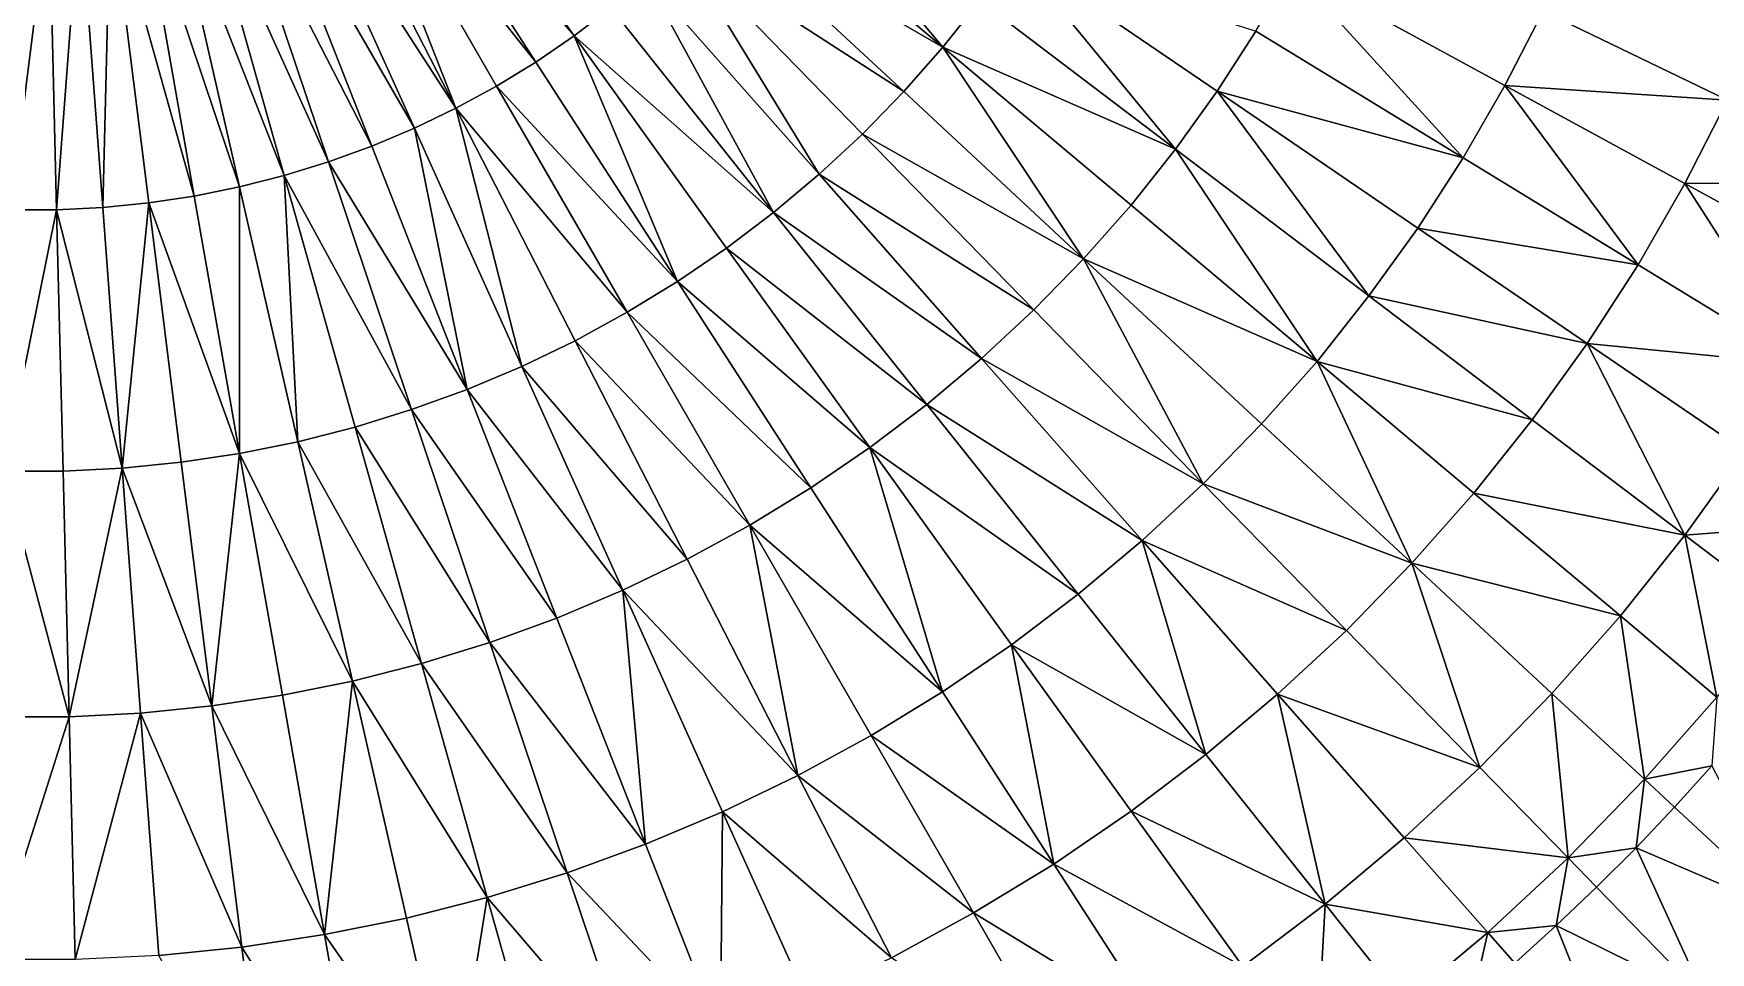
# Model space of a CAD drawing. Header units: millimetres. Extents: x -3750 to 5350, y -3750 to 3750.
# Drawn here: x 0 to 1236, y -1229 to -552 of the extents above; entities that cross this region are included whole.
import ezdxf

# ---------------------------------------------------------------- set-up
doc = ezdxf.new("R2010")
doc.units = ezdxf.units.MM
doc.header["$MEASUREMENT"] = 0
doc.layers.add('MESH_3D', color=2, linetype='CONTINUOUS')

msp = doc.modelspace()

# ---------------------------------------------------------------- linework, layer by layer
at = {"layer": 'MESH_3D'}
for points in [[(925.3, 3634, 32500), (-2410.5, 2872.7, 32500), (3378.6, -1627.1, 32500)], [(925.3, 3634, 32500), (3634, -925.3, 32500), (3745.3, -186.9, 32500)], [(925.3, 3634, 32500), (3378.6, -1627.1, 32500), (3634, -925.3, 32500)], [(3378.6, -1627.1, 32500), (-2410.5, 2872.7, 32500), (-1955.4, -3199.8, 32500)], [(398.4, -554.1, -1202.5), (247.3, -382.9, -1229.1), (266.1, -370.1, -1229.1)], [(425.5, -533.5, -1202.5), (398.4, -554.1, -1202.5), (266.1, -370.1, -1229.1)], [(370.3, -573.3, -1202.5), (227.9, -394.7, -1229.1), (247.3, -382.9, -1229.1)], [(398.4, -554.1, -1202.5), (370.3, -573.3, -1202.5), (247.3, -382.9, -1229.1)], [(311.3, -607.3, -1202.5), (207.9, -405.6, -1229.1), (227.9, -394.7, -1229.1)], [(341.2, -591, -1202.5), (311.3, -607.3, -1202.5), (227.9, -394.7, -1229.1)], [(370.3, -573.3, -1202.5), (341.2, -591, -1202.5), (227.9, -394.7, -1229.1)], [(311.3, -607.3, -1202.5), (187.5, -415.5, -1229.1), (207.9, -405.6, -1229.1)], [(280.7, -622, -1202.5), (166.5, -424.3, -1229.1), (187.5, -415.5, -1229.1)], [(311.3, -607.3, -1202.5), (280.7, -622, -1202.5), (187.5, -415.5, -1229.1)], [(670.3, -562.4, -1170.9), (522.8, -438.7, -1202.5), (544, -412.1, -1202.5)], [(697.5, -528.3, -1170.9), (670.3, -562.4, -1170.9), (544, -412.1, -1202.5)], [(217.3, -646.9, -1202.5), (123.4, -438.8, -1229.1), (145.2, -432.1, -1229.1)], [(249.3, -635.3, -1202.5), (145.2, -432.1, -1229.1), (166.5, -424.3, -1229.1)], [(249.3, -635.3, -1202.5), (217.3, -646.9, -1202.5), (145.2, -432.1, -1229.1)], [(280.7, -622, -1202.5), (249.3, -635.3, -1202.5), (166.5, -424.3, -1229.1)], [(151.9, -665.3, -1202.5), (79.1, -448.9, -1229.1), (101.4, -444.4, -1229.1)], [(184.8, -656.9, -1202.5), (101.4, -444.4, -1229.1), (123.4, -438.8, -1229.1)], [(184.8, -656.9, -1202.5), (151.9, -665.3, -1202.5), (101.4, -444.4, -1229.1)], [(217.3, -646.9, -1202.5), (184.8, -656.9, -1202.5), (123.4, -438.8, -1229.1)], [(670.3, -562.4, -1170.9), (500.3, -464.2, -1202.5), (522.8, -438.7, -1202.5)], [(-17, -682.2, -1202.5), (-11.4, -455.6, -1229.1), (11.4, -455.6, -1229.1)], [(17, -682.2, -1202.5), (-17, -682.2, -1202.5), (11.4, -455.6, -1229.1)], [(17, -682.2, -1202.5), (11.4, -455.6, -1229.1), (34.1, -454.5, -1229.1)], [(51, -680.5, -1202.5), (17, -682.2, -1202.5), (34.1, -454.5, -1229.1)], [(51, -680.5, -1202.5), (34.1, -454.5, -1229.1), (56.7, -452.2, -1229.1)], [(84.9, -677.1, -1202.5), (51, -680.5, -1202.5), (56.7, -452.2, -1229.1)], [(118.5, -672.1, -1202.5), (56.7, -452.2, -1229.1), (79.1, -448.9, -1229.1)], [(118.5, -672.1, -1202.5), (84.9, -677.1, -1202.5), (56.7, -452.2, -1229.1)], [(151.9, -665.3, -1202.5), (118.5, -672.1, -1202.5), (79.1, -448.9, -1229.1)], [(641.4, -595.1, -1170.9), (476.5, -488.5, -1202.5), (500.3, -464.2, -1202.5)], [(670.3, -562.4, -1170.9), (641.4, -595.1, -1170.9), (500.3, -464.2, -1202.5)], [(579, -656, -1170.9), (451.6, -511.7, -1202.5), (476.5, -488.5, -1202.5)], [(610.9, -626.4, -1170.9), (579, -656, -1170.9), (476.5, -488.5, -1202.5)], [(641.4, -595.1, -1170.9), (610.9, -626.4, -1170.9), (476.5, -488.5, -1202.5)], [(841.7, -637.5, -1133), (697.5, -528.3, -1170.9), (722.9, -492.9, -1170.9)], [(872.4, -594.8, -1133), (841.7, -637.5, -1133), (722.9, -492.9, -1170.9)], [(901, -550.6, -1133), (872.4, -594.8, -1133), (722.9, -492.9, -1170.9)], [(1053.7, -643.9, -1086.9), (901, -550.6, -1133), (927.3, -505, -1133)], [(1084.5, -590.6, -1086.9), (1053.7, -643.9, -1086.9), (927.3, -505, -1133)], [(1112.6, -535.8, -1086.9), (1084.5, -590.6, -1086.9), (927.3, -505, -1133)], [(545.5, -684.1, -1170.9), (425.5, -533.5, -1202.5), (451.6, -511.7, -1202.5)], [(579, -656, -1170.9), (545.5, -684.1, -1170.9), (451.6, -511.7, -1202.5)], [(841.7, -637.5, -1133), (670.3, -562.4, -1170.9), (697.5, -528.3, -1170.9)], [(545.5, -684.1, -1170.9), (398.4, -554.1, -1202.5), (425.5, -533.5, -1202.5)], [(1248.6, -601.3, -1040.3), (1084.5, -590.6, -1086.9), (1112.6, -535.8, -1086.9)], [(1277.1, -538.3, -1040.3), (1248.6, -601.3, -1040.3), (1112.6, -535.8, -1086.9)], [(474.7, -735, -1170.9), (370.3, -573.3, -1202.5), (398.4, -554.1, -1202.5)], [(510.8, -710.4, -1170.9), (474.7, -735, -1170.9), (398.4, -554.1, -1202.5)], [(545.5, -684.1, -1170.9), (510.8, -710.4, -1170.9), (398.4, -554.1, -1202.5)], [(1053.7, -643.9, -1086.9), (872.4, -594.8, -1133), (901, -550.6, -1133)], [(774, -718.2, -1133), (641.4, -595.1, -1170.9), (670.3, -562.4, -1170.9)], [(808.9, -678.7, -1133), (774, -718.2, -1133), (670.3, -562.4, -1170.9)], [(841.7, -637.5, -1133), (808.9, -678.7, -1133), (670.3, -562.4, -1170.9)], [(474.7, -735, -1170.9), (341.2, -591, -1202.5), (370.3, -573.3, -1202.5)], [(437.5, -757.7, -1170.9), (311.3, -607.3, -1202.5), (341.2, -591, -1202.5)], [(474.7, -735, -1170.9), (437.5, -757.7, -1170.9), (341.2, -591, -1202.5)], [(1182.6, -722.7, -1040.3), (1053.7, -643.9, -1086.9), (1084.5, -590.6, -1086.9)], [(1217.1, -662.8, -1040.3), (1182.6, -722.7, -1040.3), (1084.5, -590.6, -1086.9)], [(1248.6, -601.3, -1040.3), (1217.1, -662.8, -1040.3), (1084.5, -590.6, -1086.9)], [(774, -718.2, -1133), (610.9, -626.4, -1170.9), (641.4, -595.1, -1170.9)], [(984.3, -745.6, -1086.9), (841.7, -637.5, -1133), (872.4, -594.8, -1133)], [(1020.3, -695.6, -1086.9), (984.3, -745.6, -1086.9), (872.4, -594.8, -1133)], [(1053.7, -643.9, -1086.9), (1020.3, -695.6, -1086.9), (872.4, -594.8, -1133)], [(1375.6, -662.5, -989.8), (1217.1, -662.8, -1040.3), (1248.6, -601.3, -1040.3)], [(359.9, -797.5, -1170.9), (280.7, -622, -1202.5), (311.3, -607.3, -1202.5)], [(399.2, -778.6, -1170.9), (359.9, -797.5, -1170.9), (311.3, -607.3, -1202.5)], [(437.5, -757.7, -1170.9), (399.2, -778.6, -1170.9), (311.3, -607.3, -1202.5)], [(319.7, -814.5, -1170.9), (249.3, -635.3, -1202.5), (280.7, -622, -1202.5)], [(359.9, -797.5, -1170.9), (319.7, -814.5, -1170.9), (280.7, -622, -1202.5)], [(737.3, -755.9, -1133), (579, -656, -1170.9), (610.9, -626.4, -1170.9)], [(774, -718.2, -1133), (737.3, -755.9, -1133), (610.9, -626.4, -1170.9)], [(319.7, -814.5, -1170.9), (217.3, -646.9, -1202.5), (249.3, -635.3, -1202.5)], [(946, -793.8, -1086.9), (808.9, -678.7, -1133), (841.7, -637.5, -1133)], [(984.3, -745.6, -1086.9), (946, -793.8, -1086.9), (841.7, -637.5, -1133)], [(278.7, -829.4, -1170.9), (184.8, -656.9, -1202.5), (217.3, -646.9, -1202.5)], [(319.7, -814.5, -1170.9), (278.7, -829.4, -1170.9), (217.3, -646.9, -1202.5)], [(1182.6, -722.7, -1040.3), (1020.3, -695.6, -1086.9), (1053.7, -643.9, -1086.9)], [(151.9, -861.7, -1170.9), (118.5, -672.1, -1202.5), (151.9, -665.3, -1202.5)], [(194.7, -853, -1170.9), (151.9, -665.3, -1202.5), (184.8, -656.9, -1202.5)], [(194.7, -853, -1170.9), (151.9, -861.7, -1170.9), (151.9, -665.3, -1202.5)], [(237, -842.3, -1170.9), (194.7, -853, -1170.9), (184.8, -656.9, -1202.5)], [(278.7, -829.4, -1170.9), (237, -842.3, -1170.9), (184.8, -656.9, -1202.5)], [(698.7, -791.7, -1133), (545.5, -684.1, -1170.9), (579, -656, -1170.9)], [(737.3, -755.9, -1133), (698.7, -791.7, -1133), (579, -656, -1170.9)], [(1302.8, -796.1, -989.8), (1182.6, -722.7, -1040.3), (1217.1, -662.8, -1040.3)], [(1375.6, -662.5, -989.8), (1340.9, -730.2, -989.8), (1217.1, -662.8, -1040.3)], [(1340.9, -730.2, -989.8), (1302.8, -796.1, -989.8), (1217.1, -662.8, -1040.3)], [(65.4, -872.5, -1170.9), (51, -680.5, -1202.5), (84.9, -677.1, -1202.5)], [(108.8, -868.2, -1170.9), (65.4, -872.5, -1170.9), (84.9, -677.1, -1202.5)], [(151.9, -861.7, -1170.9), (84.9, -677.1, -1202.5), (118.5, -672.1, -1202.5)], [(151.9, -861.7, -1170.9), (108.8, -868.2, -1170.9), (84.9, -677.1, -1202.5)], [(946, -793.8, -1086.9), (774, -718.2, -1133), (808.9, -678.7, -1133)], [(-21.8, -874.7, -1170.9), (-17, -682.2, -1202.5), (17, -682.2, -1202.5)], [(21.8, -874.7, -1170.9), (-21.8, -874.7, -1170.9), (17, -682.2, -1202.5)], [(65.4, -872.5, -1170.9), (17, -682.2, -1202.5), (51, -680.5, -1202.5)], [(65.4, -872.5, -1170.9), (21.8, -874.7, -1170.9), (17, -682.2, -1202.5)], [(658.3, -825.5, -1133), (510.8, -710.4, -1170.9), (545.5, -684.1, -1170.9)], [(698.7, -791.7, -1133), (658.3, -825.5, -1133), (545.5, -684.1, -1170.9)], [(1145.1, -780.7, -1040.3), (984.3, -745.6, -1086.9), (1020.3, -695.6, -1086.9)], [(1182.6, -722.7, -1040.3), (1145.1, -780.7, -1040.3), (1020.3, -695.6, -1086.9)], [(616.4, -857.3, -1133), (474.7, -735, -1170.9), (510.8, -710.4, -1170.9)], [(658.3, -825.5, -1133), (616.4, -857.3, -1133), (510.8, -710.4, -1170.9)], [(862.2, -884, -1086.9), (737.3, -755.9, -1133), (774, -718.2, -1133)], [(905.2, -839.9, -1086.9), (862.2, -884, -1086.9), (774, -718.2, -1133)], [(946, -793.8, -1086.9), (905.2, -839.9, -1086.9), (774, -718.2, -1133)], [(1302.8, -796.1, -989.8), (1145.1, -780.7, -1040.3), (1182.6, -722.7, -1040.3)], [(572.9, -887, -1133), (437.5, -757.7, -1170.9), (474.7, -735, -1170.9)], [(616.4, -857.3, -1133), (572.9, -887, -1133), (474.7, -735, -1170.9)], [(1104.7, -836.8, -1040.3), (946, -793.8, -1086.9), (984.3, -745.6, -1086.9)], [(1145.1, -780.7, -1040.3), (1104.7, -836.8, -1040.3), (984.3, -745.6, -1086.9)], [(527.9, -914.4, -1133), (399.2, -778.6, -1170.9), (437.5, -757.7, -1170.9)], [(572.9, -887, -1133), (527.9, -914.4, -1133), (437.5, -757.7, -1170.9)], [(862.2, -884, -1086.9), (698.7, -791.7, -1133), (737.3, -755.9, -1133)], [(481.7, -939.6, -1133), (359.9, -797.5, -1170.9), (399.2, -778.6, -1170.9)], [(527.9, -914.4, -1133), (481.7, -939.6, -1133), (399.2, -778.6, -1170.9)], [(1217.1, -921.9, -989.8), (1104.7, -836.8, -1040.3), (1145.1, -780.7, -1040.3)], [(1261.5, -860.1, -989.8), (1217.1, -921.9, -989.8), (1145.1, -780.7, -1040.3)], [(1302.8, -796.1, -989.8), (1261.5, -860.1, -989.8), (1145.1, -780.7, -1040.3)], [(434.3, -962.4, -1133), (319.7, -814.5, -1170.9), (359.9, -797.5, -1170.9)], [(481.7, -939.6, -1133), (434.3, -962.4, -1133), (359.9, -797.5, -1170.9)], [(817.1, -925.9, -1086.9), (658.3, -825.5, -1133), (698.7, -791.7, -1133)], [(862.2, -884, -1086.9), (817.1, -925.9, -1086.9), (698.7, -791.7, -1133)], [(1015.9, -942.6, -1040.3), (905.2, -839.9, -1086.9), (946, -793.8, -1086.9)], [(1061.7, -890.8, -1040.3), (1015.9, -942.6, -1040.3), (946, -793.8, -1086.9)], [(1104.7, -836.8, -1040.3), (1061.7, -890.8, -1040.3), (946, -793.8, -1086.9)], [(385.8, -982.9, -1133), (278.7, -829.4, -1170.9), (319.7, -814.5, -1170.9)], [(434.3, -962.4, -1133), (385.8, -982.9, -1133), (319.7, -814.5, -1170.9)], [(769.9, -965.4, -1086.9), (616.4, -857.3, -1133), (658.3, -825.5, -1133)], [(817.1, -925.9, -1086.9), (769.9, -965.4, -1086.9), (658.3, -825.5, -1133)], [(336.3, -1000.9, -1133), (237, -842.3, -1170.9), (278.7, -829.4, -1170.9)], [(385.8, -982.9, -1133), (336.3, -1000.9, -1133), (278.7, -829.4, -1170.9)], [(1015.9, -942.6, -1040.3), (862.2, -884, -1086.9), (905.2, -839.9, -1086.9)], [(1217.1, -921.9, -989.8), (1061.7, -890.8, -1040.3), (1104.7, -836.8, -1040.3)], [(286, -1016.4, -1133), (194.7, -853, -1170.9), (237, -842.3, -1170.9)], [(336.3, -1000.9, -1133), (286, -1016.4, -1133), (237, -842.3, -1170.9)], [(131.3, -1047.7, -1133), (108.8, -868.2, -1170.9), (151.9, -861.7, -1170.9)], [(183.4, -1039.8, -1133), (131.3, -1047.7, -1133), (151.9, -861.7, -1170.9)], [(235, -1029.4, -1133), (151.9, -861.7, -1170.9), (194.7, -853, -1170.9)], [(235, -1029.4, -1133), (183.4, -1039.8, -1133), (151.9, -861.7, -1170.9)], [(286, -1016.4, -1133), (235, -1029.4, -1133), (194.7, -853, -1170.9)], [(670, -1037.3, -1086.9), (572.9, -887, -1133), (616.4, -857.3, -1133)], [(720.8, -1002.6, -1086.9), (670, -1037.3, -1086.9), (616.4, -857.3, -1133)], [(769.9, -965.4, -1086.9), (720.8, -1002.6, -1086.9), (616.4, -857.3, -1133)], [(1338.3, -912.5, -952.1), (1217.1, -921.9, -989.8), (1261.5, -860.1, -989.8)], [(26.3, -1055.6, -1133), (-26.3, -1055.6, -1133), (-21.8, -874.7, -1170.9)], [(26.3, -1055.6, -1133), (-21.8, -874.7, -1170.9), (21.8, -874.7, -1170.9)], [(26.3, -1055.6, -1133), (21.8, -874.7, -1170.9), (65.4, -872.5, -1170.9)], [(78.9, -1052.9, -1133), (26.3, -1055.6, -1133), (65.4, -872.5, -1170.9)], [(131.3, -1047.7, -1133), (65.4, -872.5, -1170.9), (108.8, -868.2, -1170.9)], [(131.3, -1047.7, -1133), (78.9, -1052.9, -1133), (65.4, -872.5, -1170.9)], [(670, -1037.3, -1086.9), (527.9, -914.4, -1133), (572.9, -887, -1133)], [(967.7, -992.1, -1040.3), (817.1, -925.9, -1086.9), (862.2, -884, -1086.9)], [(1015.9, -942.6, -1040.3), (967.7, -992.1, -1040.3), (862.2, -884, -1086.9)], [(1169.6, -981.4, -989.8), (1015.9, -942.6, -1040.3), (1061.7, -890.8, -1040.3)], [(1217.1, -921.9, -989.8), (1169.6, -981.4, -989.8), (1061.7, -890.8, -1040.3)], [(563.4, -1098.9, -1086.9), (481.7, -939.6, -1133), (527.9, -914.4, -1133)], [(617.4, -1069.4, -1086.9), (563.4, -1098.9, -1086.9), (527.9, -914.4, -1133)], [(670, -1037.3, -1086.9), (617.4, -1069.4, -1086.9), (527.9, -914.4, -1133)], [(1338.3, -912.5, -952.1), (1291.2, -978, -952.1), (1217.1, -921.9, -989.8)], [(864.1, -1083.5, -1040.3), (769.9, -965.4, -1086.9), (817.1, -925.9, -1086.9)], [(917, -1039.1, -1040.3), (864.1, -1083.5, -1040.3), (817.1, -925.9, -1086.9)], [(967.7, -992.1, -1040.3), (917, -1039.1, -1040.3), (817.1, -925.9, -1086.9)], [(1240.8, -1041.2, -952.1), (1169.6, -981.4, -989.8), (1217.1, -921.9, -989.8)], [(1291.2, -978, -952.1), (1240.8, -1041.2, -952.1), (1217.1, -921.9, -989.8)], [(563.4, -1098.9, -1086.9), (434.3, -962.4, -1133), (481.7, -939.6, -1133)], [(1066.1, -1093, -989.8), (967.7, -992.1, -1040.3), (1015.9, -942.6, -1040.3)], [(1119.2, -1038.5, -989.8), (1066.1, -1093, -989.8), (1015.9, -942.6, -1040.3)], [(1169.6, -981.4, -989.8), (1119.2, -1038.5, -989.8), (1015.9, -942.6, -1040.3)], [(451.1, -1149.5, -1086.9), (385.8, -982.9, -1133), (434.3, -962.4, -1133)], [(507.9, -1125.6, -1086.9), (451.1, -1149.5, -1086.9), (434.3, -962.4, -1133)], [(563.4, -1098.9, -1086.9), (507.9, -1125.6, -1086.9), (434.3, -962.4, -1133)], [(864.1, -1083.5, -1040.3), (720.8, -1002.6, -1086.9), (769.9, -965.4, -1086.9)], [(451.1, -1149.5, -1086.9), (336.3, -1000.9, -1133), (385.8, -982.9, -1133)], [(1187.4, -1101.7, -952.1), (1119.2, -1038.5, -989.8), (1169.6, -981.4, -989.8)], [(1240.8, -1041.2, -952.1), (1187.4, -1101.7, -952.1), (1169.6, -981.4, -989.8)], [(393.3, -1170.6, -1086.9), (286, -1016.4, -1133), (336.3, -1000.9, -1133)], [(451.1, -1149.5, -1086.9), (393.3, -1170.6, -1086.9), (336.3, -1000.9, -1133)], [(1066.1, -1093, -989.8), (917, -1039.1, -1040.3), (967.7, -992.1, -1040.3)], [(751.9, -1164.2, -1040.3), (670, -1037.3, -1086.9), (720.8, -1002.6, -1086.9)], [(809, -1125.3, -1040.3), (751.9, -1164.2, -1040.3), (720.8, -1002.6, -1086.9)], [(864.1, -1083.5, -1040.3), (809, -1125.3, -1040.3), (720.8, -1002.6, -1086.9)], [(334.4, -1188.7, -1086.9), (235, -1029.4, -1133), (286, -1016.4, -1133)], [(393.3, -1170.6, -1086.9), (334.4, -1188.7, -1086.9), (286, -1016.4, -1133)], [(214.4, -1216.1, -1086.9), (183.4, -1039.8, -1133), (235, -1029.4, -1133)], [(274.8, -1203.9, -1086.9), (214.4, -1216.1, -1086.9), (235, -1029.4, -1133)], [(334.4, -1188.7, -1086.9), (274.8, -1203.9, -1086.9), (235, -1029.4, -1133)], [(751.9, -1164.2, -1040.3), (617.4, -1069.4, -1086.9), (670, -1037.3, -1086.9)], [(153.5, -1225.3, -1086.9), (78.9, -1052.9, -1133), (131.3, -1047.7, -1133)], [(214.4, -1216.1, -1086.9), (131.3, -1047.7, -1133), (183.4, -1039.8, -1133)], [(214.4, -1216.1, -1086.9), (153.5, -1225.3, -1086.9), (131.3, -1047.7, -1133)], [(952, -1193.7, -989.8), (864.1, -1083.5, -1040.3), (917, -1039.1, -1040.3)], [(1010.3, -1144.8, -989.8), (952, -1193.7, -989.8), (917, -1039.1, -1040.3)], [(1066.1, -1093, -989.8), (1010.3, -1144.8, -989.8), (917, -1039.1, -1040.3)], [(1131, -1159.5, -952.1), (1066.1, -1093, -989.8), (1119.2, -1038.5, -989.8)], [(1187.4, -1101.7, -952.1), (1131, -1159.5, -952.1), (1119.2, -1038.5, -989.8)], [(1240.8, -1041.2, -952.1), (1237.1, -1091.8, -939.1), (1187.4, -1101.7, -952.1)], [(-30.8, -1234.5, -1086.9), (-26.3, -1055.6, -1133), (26.3, -1055.6, -1133)], [(30.8, -1234.5, -1086.9), (-30.8, -1234.5, -1086.9), (26.3, -1055.6, -1133)], [(30.8, -1234.5, -1086.9), (26.3, -1055.6, -1133), (78.9, -1052.9, -1133)], [(92.3, -1231.4, -1086.9), (30.8, -1234.5, -1086.9), (78.9, -1052.9, -1133)], [(153.5, -1225.3, -1086.9), (92.3, -1231.4, -1086.9), (78.9, -1052.9, -1133)], [(692.9, -1200.2, -1040.3), (563.4, -1098.9, -1086.9), (617.4, -1069.4, -1086.9)], [(751.9, -1164.2, -1040.3), (692.9, -1200.2, -1040.3), (617.4, -1069.4, -1086.9)], [(952, -1193.7, -989.8), (809, -1125.3, -1040.3), (864.1, -1083.5, -1040.3)], [(632.3, -1233.3, -1040.3), (507.9, -1125.6, -1086.9), (563.4, -1098.9, -1086.9)], [(692.9, -1200.2, -1040.3), (632.3, -1233.3, -1040.3), (563.4, -1098.9, -1086.9)], [(1131, -1159.5, -952.1), (1010.3, -1144.8, -989.8), (1066.1, -1093, -989.8)], [(1187.4, -1101.7, -952.1), (1237.1, -1091.8, -939.1), (1209.5, -1122.3, -939.1)], [(1293.9, -1200.6, -885.2), (1209.5, -1122.3, -939.1), (1237.1, -1091.8, -939.1)], [(1187.4, -1101.7, -952.1), (1181.2, -1152.1, -939.1), (1131, -1159.5, -952.1)], [(1187.4, -1101.7, -952.1), (1209.5, -1122.3, -939.1), (1181.2, -1152.1, -939.1)], [(1293.9, -1200.6, -885.2), (1181.2, -1152.1, -939.1), (1209.5, -1122.3, -939.1)], [(506.3, -1290.1, -1040.3), (451.1, -1149.5, -1086.9), (507.9, -1125.6, -1086.9)], [(570, -1263.2, -1040.3), (506.3, -1290.1, -1040.3), (507.9, -1125.6, -1086.9)], [(632.3, -1233.3, -1040.3), (570, -1263.2, -1040.3), (507.9, -1125.6, -1086.9)], [(891.3, -1239.7, -989.8), (751.9, -1164.2, -1040.3), (809, -1125.3, -1040.3)], [(952, -1193.7, -989.8), (891.3, -1239.7, -989.8), (809, -1125.3, -1040.3)], [(1071.8, -1214.5, -952.1), (952, -1193.7, -989.8), (1010.3, -1144.8, -989.8)], [(1131, -1159.5, -952.1), (1071.8, -1214.5, -952.1), (1010.3, -1144.8, -989.8)], [(506.3, -1290.1, -1040.3), (393.3, -1170.6, -1086.9), (451.1, -1149.5, -1086.9)], [(1131, -1159.5, -952.1), (1122.3, -1209.5, -939.1), (1071.8, -1214.5, -952.1)], [(1131, -1159.5, -952.1), (1152.1, -1181.2, -939.1), (1122.3, -1209.5, -939.1)], [(1131, -1159.5, -952.1), (1181.2, -1152.1, -939.1), (1152.1, -1181.2, -939.1)], [(1232.4, -1263.6, -885.2), (1152.1, -1181.2, -939.1), (1181.2, -1152.1, -939.1)], [(1293.9, -1200.6, -885.2), (1232.4, -1263.6, -885.2), (1181.2, -1152.1, -939.1)], [(441.4, -1313.7, -1040.3), (334.4, -1188.7, -1086.9), (393.3, -1170.6, -1086.9)], [(506.3, -1290.1, -1040.3), (441.4, -1313.7, -1040.3), (393.3, -1170.6, -1086.9)], [(828.4, -1282.6, -989.8), (692.9, -1200.2, -1040.3), (751.9, -1164.2, -1040.3)], [(891.3, -1239.7, -989.8), (828.4, -1282.6, -989.8), (751.9, -1164.2, -1040.3)], [(1232.4, -1263.6, -885.2), (1122.3, -1209.5, -939.1), (1152.1, -1181.2, -939.1)], [(308.4, -1351.1, -1040.3), (274.8, -1203.9, -1086.9), (334.4, -1188.7, -1086.9)], [(375.4, -1334.1, -1040.3), (308.4, -1351.1, -1040.3), (334.4, -1188.7, -1086.9)], [(441.4, -1313.7, -1040.3), (375.4, -1334.1, -1040.3), (334.4, -1188.7, -1086.9)], [(945.5, -1315.2, -952.1), (891.3, -1239.7, -989.8), (952, -1193.7, -989.8)], [(1009.9, -1266.4, -952.1), (945.5, -1315.2, -952.1), (952, -1193.7, -989.8)], [(1071.8, -1214.5, -952.1), (1009.9, -1266.4, -952.1), (952, -1193.7, -989.8)], [(308.4, -1351.1, -1040.3), (214.4, -1216.1, -1086.9), (274.8, -1203.9, -1086.9)], [(763.4, -1322.3, -989.8), (632.3, -1233.3, -1040.3), (692.9, -1200.2, -1040.3)], [(828.4, -1282.6, -989.8), (763.4, -1322.3, -989.8), (692.9, -1200.2, -1040.3)], [(1071.8, -1214.5, -952.1), (1122.3, -1209.5, -939.1), (1091.8, -1237.1, -939.1)], [(1167.9, -1323.4, -885.2), (1091.8, -1237.1, -939.1), (1122.3, -1209.5, -939.1)], [(1232.4, -1263.6, -885.2), (1167.9, -1323.4, -885.2), (1122.3, -1209.5, -939.1)], [(1293.9, -1200.6, -885.2), (1324.4, -1291.7, -840.8), (1232.4, -1263.6, -885.2)], [(240.7, -1364.8, -1040.3), (153.5, -1225.3, -1086.9), (214.4, -1216.1, -1086.9)], [(308.4, -1351.1, -1040.3), (240.7, -1364.8, -1040.3), (214.4, -1216.1, -1086.9)], [(1071.8, -1214.5, -952.1), (1060.6, -1264, -939.1), (1009.9, -1266.4, -952.1)], [(1071.8, -1214.5, -952.1), (1091.8, -1237.1, -939.1), (1060.6, -1264, -939.1)], [(172.3, -1375.1, -1040.3), (92.3, -1231.4, -1086.9), (153.5, -1225.3, -1086.9)], [(240.7, -1364.8, -1040.3), (172.3, -1375.1, -1040.3), (153.5, -1225.3, -1086.9)]]:
    msp.add_3dface(points, dxfattribs=at)

doc.saveas('drawing.dxf')
